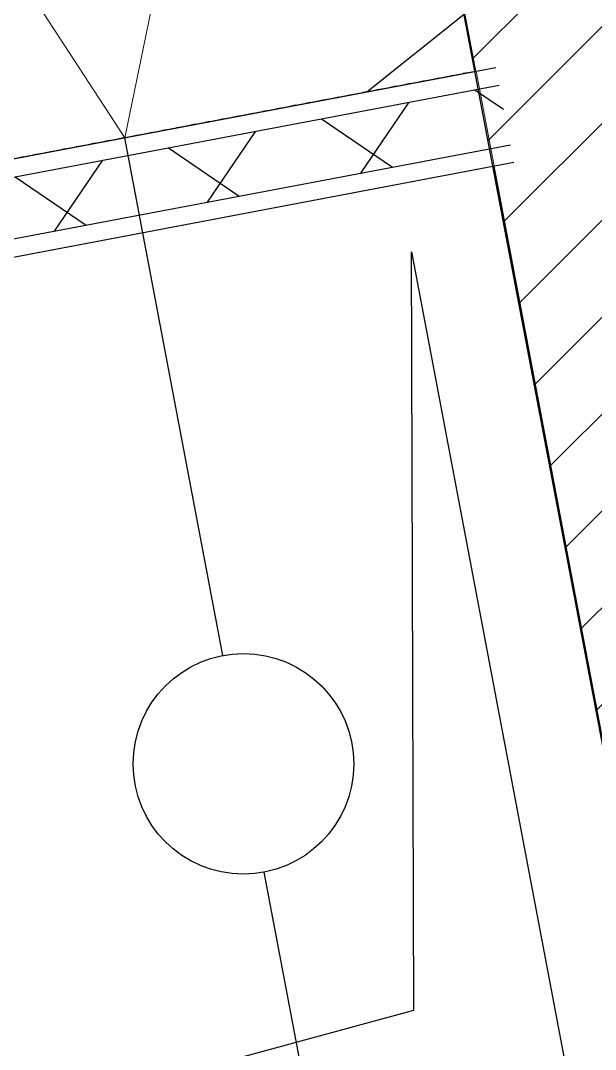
# Model space of a CAD drawing. Header units: centimetres. Extents: x 197412 to 267601, y -375791 to -305433.
# Drawn here: x 219540 to 219957, y -354845 to -354099 of the extents above; entities that cross this region are included whole.
import ezdxf

# ---------------------------------------------------------------- set-up
doc = ezdxf.new("R2010")
doc.units = ezdxf.units.CM
doc.linetypes.add('Style de ligne -5', pattern=[0.20828, 0.069425, -0.138855])
for name, color, linetype in [('3-BAT C-Niveau 0', 250, 'Continuous'), ('prlm-GT', 242, 'Continuous'), ('prlm-VMC', 62, 'Continuous')]:
    doc.layers.add(name, color=color, linetype=linetype)
doc.layers.add('FAUX PLAFOND', color=9, linetype='Continuous', lineweight=25)

# ---------------------------------------------------------------- blocks, each defined once
blk = doc.blocks.new('xi.be')
at = {"layer": 'prlm-VMC', "color": 0, "linetype": 'ByBlock', "lineweight": 5, "flags": 128}
blk.add_lwpolyline([(-6.173, -15.004), (6.173, -15.004), (0, 0)], close=True, dxfattribs=at)
at = {"layer": 'prlm-VMC', "color": 0, "linetype": 'ByBlock', "lineweight": 5}
blk.add_solid([(0, -1), (5.173, -14.004), (-5.173, -14.004), (0, -1)], dxfattribs=at)

msp = doc.modelspace()

# ---------------------------------------------------------------- hatches: boundary and pattern name
at = {"linetype": 'Continuous'}
h = msp.add_hatch(dxfattribs=at)
h.set_pattern_fill('02_ISOLANT', color=256, scale=10, angle=10.72769, style=0, pattern_type=2)
h.set_pattern_definition([(55.727694, (82441.66, 127994.64), (-66.109646, 45.050135), []), (145.727694, (82441.66, 127994.64), (45.050135, 66.109646), [])])
h.paths.add_polyline_path([(219388.98, -354239.99), (219440.4, -354275.03), (219895.31, -354188.85), (219887.12, -354145.61)])
at = {"layer": '3-BAT C-Niveau 0'}
h = msp.add_hatch(dxfattribs=at)
h.set_pattern_fill('MURS MACONNERIE-2', color=256, scale=10, style=0, pattern_type=2)
h.set_pattern_definition([(45, (82627.55, 127994.637), (-31.2347524, 39.0434405), [])])
h.paths.add_polyline_path([(221205.25, -361188.19), (221382.1, -361154.7), (219778.76, -352688.33), (219601.9, -352721.82)])
at = {"layer": 'FAUX PLAFOND'}
h = msp.add_hatch(dxfattribs=at)
h.set_pattern_fill('BA 13', color=256, scale=10, style=0, pattern_type=2)
h.set_pattern_definition([(218.65981, (82441.66, 127994.64), (-199.24783, 287.75041), [])])
h.paths.add_polyline_path([(219355.75, -351422.92), (219869.97, -354135.63), (218494.45, -354396.13), (218249.15, -353100.14), (218190.73, -353060.31), (218607.57, -355262.2), (217505.62, -355470.89), (217468.4, -355274.38), (216807.56, -355399.53), (216621.69, -354418.02), (217282.52, -354292.87), (216829.46, -351900.55), (216829.41, -351900.29)])

# ---------------------------------------------------------------- linework, layer by layer
at = {"linetype": 'Continuous'}
for p, q in [((219373.79, -354229.63), (219884.7, -354132.84)), ((219388.98, -354239.99), (219887.12, -354145.61)), ((219388.98, -354239.99), (219887.12, -354145.61)), ((219440.4, -354275.03), (219895.31, -354188.85)), ((219440.4, -354275.03), (219895.31, -354188.85))]:
    msp.add_line(p, q, dxfattribs=at)
at = {"linetype": 'Continuous', "lineweight": 25}
for p, q in [((219373.79, -354229.63), (219884.7, -354132.84)), ((219455.59, -354285.38), (219897.73, -354201.62))]:
    msp.add_line(p, q, dxfattribs=at)
at = {"linetype": 'Style de ligne -5', "ltscale": 50.8, "flags": 128}
msp.add_lwpolyline([(218842.04, -353007.19), (219628.07, -352858.34), (219869.97, -354135.63), (219083.94, -354284.49)], close=True, dxfattribs=at)
at = {"linetype": 'Continuous', "lineweight": 18, "flags": 128}
msp.add_lwpolyline([(220019.67, -354923.54), (218643.68, -355184.12), (218494.45, -354396.13), (219870.44, -354135.54)], close=True, dxfattribs=at)
at = {"linetype": 'Continuous', "flags": 128}
msp.add_lwpolyline([(219823.52, -354266.56), (219941.11, -354887.53), (218703.15, -355121.97), (219825.21, -354816.68)], close=True, dxfattribs=at)
at = {"layer": '3-BAT C-Niveau 0'}
for q in [(219601.9, -352721.82), (219669.33, -353077.91)]:
    msp.add_line((221205.25, -361188.19), q, dxfattribs=at)
at = {"layer": '3-BAT C-Niveau 0', "ltscale": 50.8, "flags": 128}
msp.add_lwpolyline([(219355.75, -351422.92), (219869.97, -354135.63), (218494.45, -354396.13), (218249.15, -353100.14), (218190.73, -353060.31), (218607.57, -355262.2), (217505.62, -355470.89), (217468.4, -355274.38), (216807.56, -355399.53), (216621.69, -354418.02), (217282.52, -354292.87), (216829.46, -351900.55)], dxfattribs=at)
at = {"layer": 'prlm-GT', "ltscale": 50}
msp.add_lwpolyline([(218599.69, -354844.37), (219528.15, -354668.54), (219455.59, -354285.38), (219882.69, -354204.5), (220019.67, -354923.54), (218663.32, -355180.4)], close=True, dxfattribs=at)
at = {"layer": 'prlm-VMC'}
for points in [[(219686.79, -354559.4), (219615.66, -354183.79)], [(219716.56, -354716.61), (219777.9, -355040.57)]]:
    msp.add_lwpolyline(points, dxfattribs=at)
msp.add_circle((219701.68, -354638.01), 80, dxfattribs=at)

# ---------------------------------------------------------------- block references
at = {"layer": 'prlm-VMC', "xscale": 10, "yscale": 10, "zscale": 10, "rotation": 190.7236014113934}
msp.add_blockref('xi.be', (219615.66, -354183.79), dxfattribs=at)

doc.saveas('drawing.dxf')
